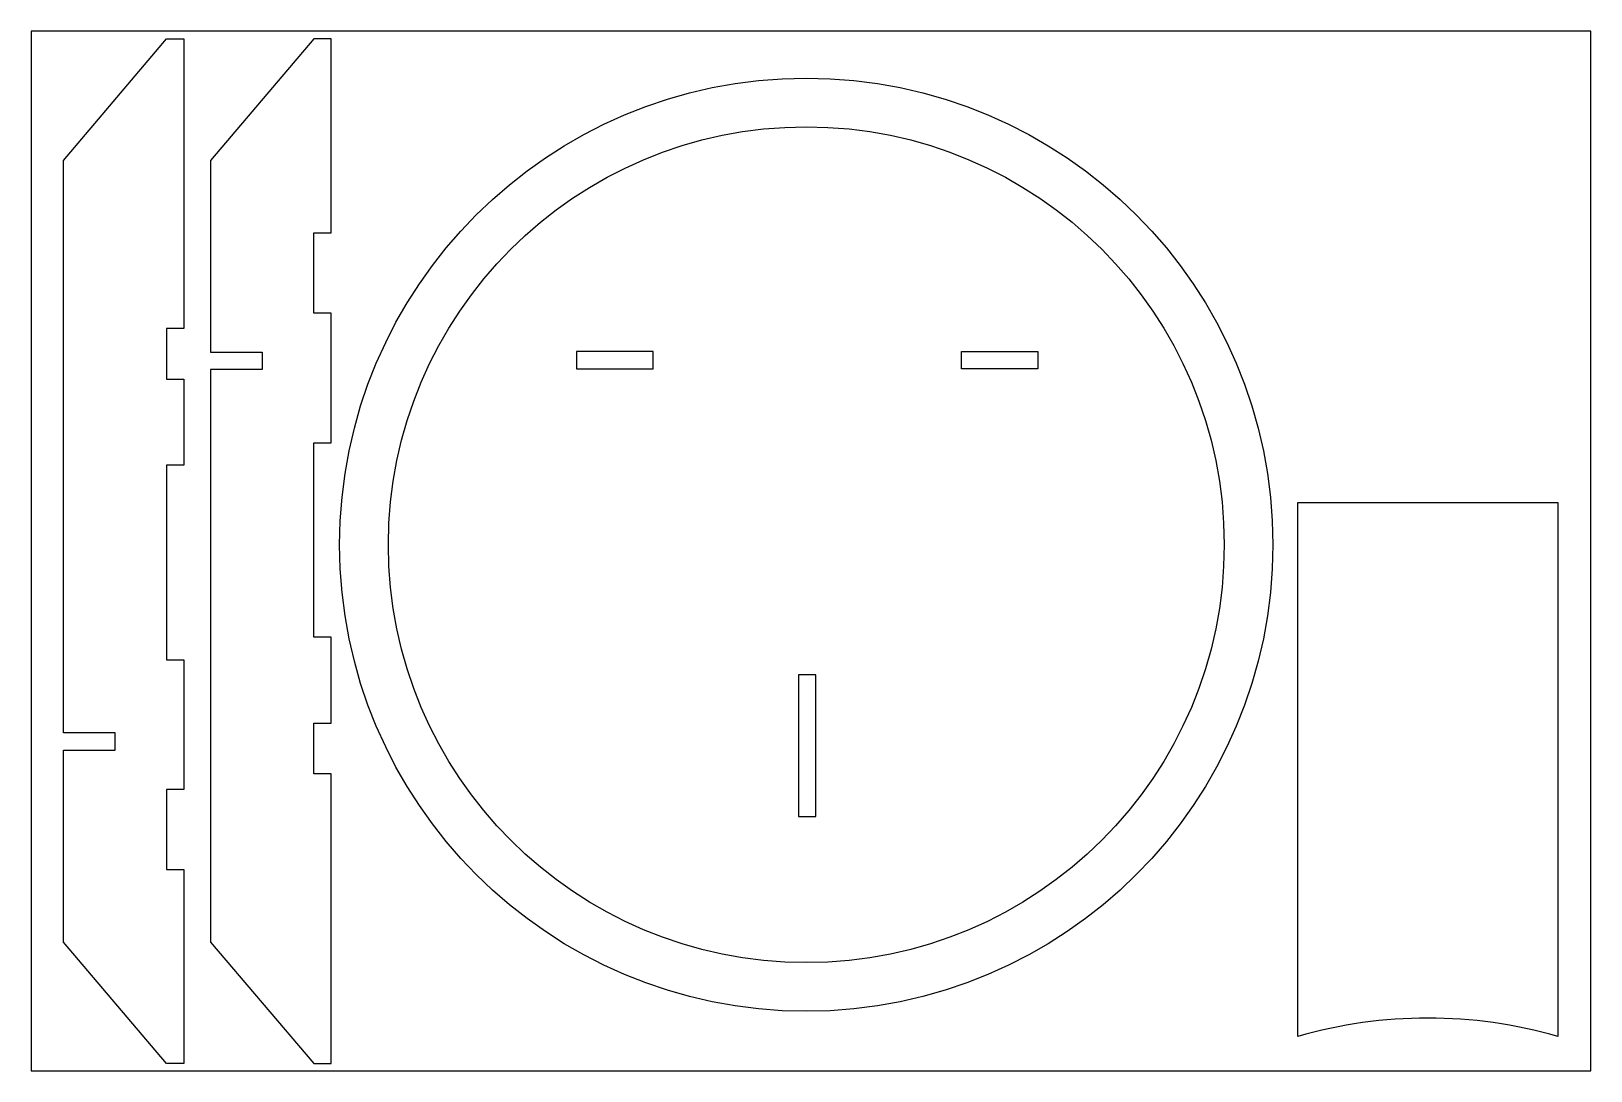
# Model space of a CAD drawing. Header units: millimetres. Extents: x 15932 to 16832, y 4160 to 4760.
import ezdxf

# ---------------------------------------------------------------- set-up
doc = ezdxf.new("R2010")
doc.units = ezdxf.units.MM
doc.header["$MEASUREMENT"] = 0
for name, color, linetype, true_color in [('90X60', 6, 'Continuous', 0xff00ff), ('CORTE', 3, 'Continuous', 0x00ff00), ('GRABADO', 1, 'Continuous', 0xff0000)]:
    doc.layers.add(name, color=color, linetype=linetype, true_color=true_color)

msp = doc.modelspace()

# ---------------------------------------------------------------- linework, layer by layer
at = {"layer": '90X60'}
msp.add_lwpolyline([(15932.15, 4160.02), (16832.15, 4160.02), (16832.15, 4760.02), (15932.15, 4760.02), (15932.15, 4160.02)], dxfattribs=at)
at = {"layer": 'CORTE'}
for points in [[(16010.32, 4164.17), (15950.71, 4234.35), (15950.71, 4345), (15980.52, 4345), (15980.52, 4355), (15950.71, 4355), (15950.71, 4685.47), (16010.32, 4755.65), (16020.32, 4755.65), (16020.32, 4588.35), (16010.32, 4588.35), (16010.32, 4559.19), (16020.32, 4559.19), (16020.32, 4509.59), (16010.32, 4509.59), (16010.32, 4397.3), (16020.32, 4397.3), (16020.32, 4322.44), (16010.32, 4322.44), (16010.32, 4276.21), (16020.32, 4276.21), (16020.32, 4164.17), (16010.32, 4164.17)], [(16095.25, 4755.65), (16035.63, 4685.47), (16035.63, 4574.82), (16065.44, 4574.82), (16065.44, 4564.82), (16035.63, 4564.82), (16035.63, 4234.35), (16095.25, 4164.17), (16105.25, 4164.17), (16105.25, 4331.47), (16095.25, 4331.47), (16095.25, 4360.63), (16105.25, 4360.63), (16105.25, 4410.23), (16095.25, 4410.23), (16095.25, 4522.52), (16105.25, 4522.52), (16105.25, 4597.38), (16095.25, 4597.38), (16095.25, 4643.61), (16105.25, 4643.61), (16105.25, 4755.65), (16095.25, 4755.65)], [(16246.89, 4565.2), (16291.02, 4565.2), (16291.02, 4575.2), (16246.89, 4575.2), (16246.89, 4565.2)], [(16513.07, 4565.2), (16468.93, 4565.2), (16468.93, 4575.2), (16513.07, 4575.2), (16513.07, 4565.2)], [(16374.98, 4306.8), (16384.98, 4306.8), (16384.98, 4388.47), (16374.98, 4388.47), (16374.98, 4306.8)]]:
    msp.add_lwpolyline(points, dxfattribs=at)
msp.add_lwpolyline([(16813.11, 4179.82, 0.142055), (16663.13, 4179.82), (16663.13, 4488.07), (16813.11, 4488.07), (16813.11, 4179.82)], format="xyb", dxfattribs=at)
msp.add_circle((16379.43, 4463.65), 269.27, dxfattribs=at)
at = {"layer": 'GRABADO'}
msp.add_circle((16379.43, 4463.65), 241.17, dxfattribs=at)

doc.saveas('drawing.dxf')
